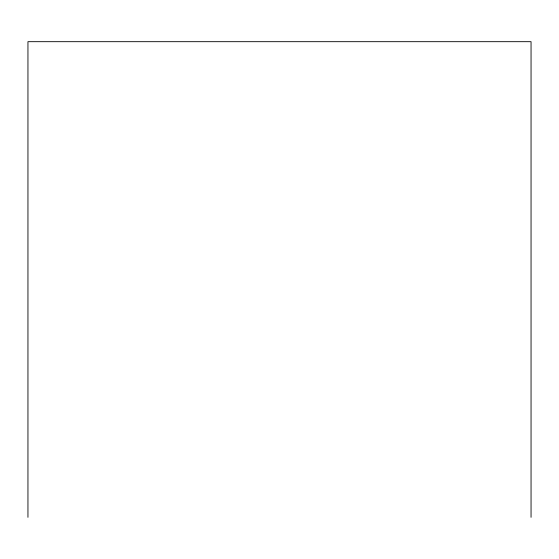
<?xml version="1.0" encoding="UTF-8"?>
<svg xmlns="http://www.w3.org/2000/svg" width="559" height="559" viewBox="0 0 559 559"><rect width="100%" height="100%" fill="white"/><g stroke="black" fill="none" stroke-linecap="round" stroke-linejoin="round"><path stroke-width="0.84" d="M531.05 517.32L531.05 41.68L27.95 41.68L27.95 517.32"/></g></svg>
